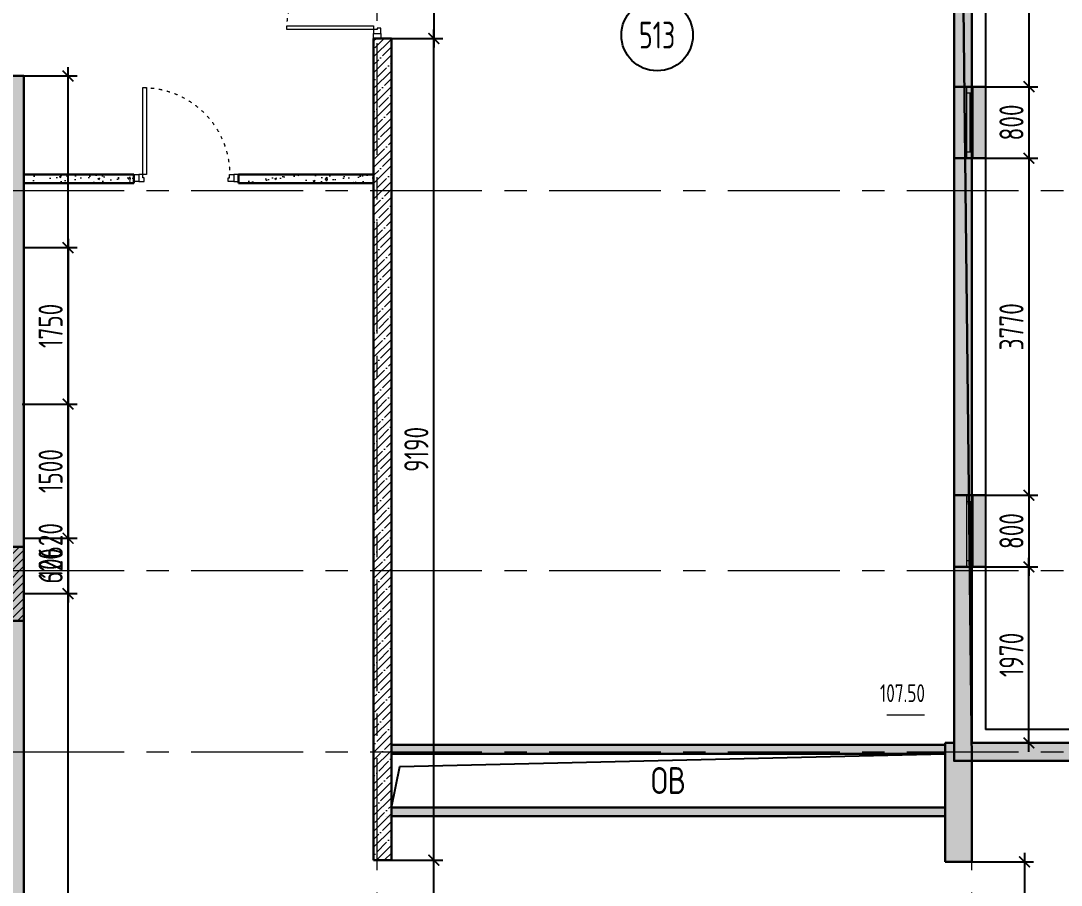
# Model space of a CAD drawing. Header units: millimetres. Extents: x -360149 to 682031, y -35655 to 209517.
# Drawn here: x 381085 to 392717, y 63225 to 72893 of the extents above; entities that cross this region are included whole.
import ezdxf
from ezdxf import colors
from ezdxf.entities.mleader import LeaderData, LeaderLine
from ezdxf.enums import TextEntityAlignment as Align
from ezdxf.math import Vec2, Vec3

# ---------------------------------------------------------------- set-up
doc = ezdxf.new("R2010")
doc.units = ezdxf.units.MM
doc.header["$MEASUREMENT"] = 0
doc.header["$PDMODE"] = 3
doc.header["$PDSIZE"] = -4
doc.linetypes.add('ACAD_ISO03W100', pattern=[30, 12, -18])
doc.linetypes.add('CENTER', pattern=[2, 1.25, -0.25, 0.25, -0.25])
doc.layers.get('0').update_dxf_attribs({"color": 250, "lineweight": 9})
doc.layers.get('Defpoints').update_dxf_attribs({"color": 6})
for name, color, linetype, lineweight in [('АР_Двери', 175, 'Continuous', 18), ('АР_Маркер экспликации', 239, 'Continuous', 13), ('АР_Навесной фасад', 147, 'Continuous', 5), ('АР_Номер помещения', 1, 'Continuous', 25), ('АР_Окна БЛОК', 250, 'Continuous', 13), ('АР_Оси', 195, 'Continuous', 9), ('АР_Отметки', 250, 'Continuous', 15), ('АР_Перегородки газоблок', 165, 'Continuous', 30), ('АР_Перегородки газоблок_Штрих', 165, 'Continuous', 5), ('АР_Помещения_площадь', 19, 'Continuous', 9), ('АР_Сущ Несущая стена', 216, 'Continuous', 30), ('АР_Штриховка монолит', 250, 'Continuous', 9)]:
    doc.layers.add(name, color=color, linetype=linetype, lineweight=lineweight)
doc.layers.add('АР_Закладка сущ.проема', color=7, linetype='Continuous', lineweight=30, true_color=0xc70000)
doc.layers.add('АР_Закладка сущ.проема_штриховка', color=7, linetype='Continuous', lineweight=9, true_color=0xc70000)
doc.layers.add('АР_Отверстия', color=251, linetype='Continuous')
doc.layers.add('М_проемы ОВ 4-5эт', color=30, linetype='Continuous')
doc.styles.add('ICOCPEUR', font='isocpeur.ttf')
doc.styles.add('ISOCPEUR', font='isocpeur.ttf', dxfattribs={"width": 0.7})
doc.styles.get("Standard").update_dxf_attribs({"font": 'isocpeur.ttf', "width": 0.7})
doc.dimstyles.new('R_100', dxfattribs={"dimtxt": 270, "dimasz": 120, "dimexe": 100, "dimexo": 0, "dimgap": 60, "dimtad": 1, "dimdec": 0, "dimrnd": 5, "dimzin": 0, "dimdsep": 46, "dimtxsty": 'ISOCPEUR', "dimblk": 'ARCHTICK', "dimcen": 0, "dimdle": 100, "dimclrd": 256, "dimclre": 256, "dimclrt": 256, "dimadec": 0, "dimazin": 0, "dimtfac": 2, "dimtdec": 0, "dimtofl": 0, "dimtmove": 1, "dimatfit": 3, "dimfxl": 1, "dimtvp": 3, "dimtolj": 1, "dimtzin": 0, "dimarcsym": 0})
pattern_1 = [(50, (134544, -7e-12), (215.17805, -18.82564), [22.5, -247.5]), (355, (134544, -7e-12), (-41.6254, 225.65764), [18, -198]), (100.45144, (134561.93, -1.57), (173.55265, 206.832), [19.12206, -210.34263]), (46.1842, (134544, 60), (320.1724, -49.65578), [33.75, -371.25]), (96.63564, (134570.68, 55.86), (280.3986, 292.23558), [28.6831, -315.51413]), (351.18416, (134544, 60), (280.3986, 292.2356), [27, -297]), (21, (134574, 45), (179.07212, -120.78567), [22.5, -247.5]), (326, (134574, 45), (72.9946, 217.54501), [18, -198]), (71.451445, (134588.92, 34.93), (252.06671, 96.75935), [19.12206, -210.34263]), (37.5, (134544, -7e-12), (3.647957, 99.868156), [0, -195.6, 0, -201, 0, -198.75]), (7.5, (134544, -7e-12), (78.92086, 118.323514), [0, -114.6, 0, -191.1, 0, -75.75]), (327.5, (134477.1, -7e-12), (160.14673, -6.766462), [0, -75, 0, -234, 0, -310.5]), (317.5, (134447.1, -7e-12), (174.95585, 30.031495), [0, -97.5, 0, -155.4, 0, -220.5])]

# ---------------------------------------------------------------- blocks, each defined once
blk = doc.blocks.new('*U367')
at = {"true_color": 0xffffff}
h = blk.add_hatch(color=7, dxfattribs=at)
h.dxf.hatch_style = 1
h.paths.add_polyline_path([(-800, -140), (0, -140), (0, 220), (-800, 220)])
at = {"lineweight": 30}
for p, q in [((-800, -140), (-800, 220)), ((0, -140), (0, 220))]:
    blk.add_line(p, q, dxfattribs=at)
for p, q in [((0, 220), (-800, 220)), ((-800, 70), (0, 70)), ((-800, 0), (0, 0)), ((-730, 0), (-730, 70)), ((-730, 35), (-70, 35)), ((-70, 0), (-70, 70)), ((-800, -140), (0, -140)), ((-800, -140), (-800, -140)), ((-800, -140), (-800, -140)), ((0, -140), (0, -140)), ((0, -140), (0, -140))]:
    blk.add_line(p, q)
blk = doc.blocks.new('_ArchTick')
at = {"color": 0, "linetype": 'ByBlock', "const_width": 0.15}
blk.add_lwpolyline([(-0.5, -0.5), (0.5, 0.5)], dxfattribs=at)
blk = doc.blocks.new('*D774')
at = {"layer": 'Defpoints', "lineweight": -2, "ltscale": 100, "transparency": 16777216}
for p, q in [((381613, 61556), (381613, 72376)), ((381120, 72276), (381713, 72276)), ((381120, 61656), (381713, 61656))]:
    blk.add_line(p, q, dxfattribs=at)
at = {"layer": 'Defpoints', "color": 0, "ltscale": 100, "transparency": 16777216}
for p in [(381120, 72276), (381613, 72276), (381120, 61656)]:
    blk.add_point(p, dxfattribs=at)
at = {"layer": 'Defpoints', "lineweight": -2, "ltscale": 100, "transparency": 16777216, "xscale": 120, "yscale": 120, "zscale": 120}
for p, rotation in [((381613, 72276), 90), ((381613, 61656), 270)]:
    blk.add_blockref('_ArchTick', p, dxfattribs=dict(at, rotation=rotation))
at = {"layer": 'Defpoints', "lineweight": 30, "ltscale": 100, "transparency": 16777216, "insert": (381418, 66966), "char_height": 270, "attachment_point": 5, "rotation": 90, "style": 'ISOCPEUR'}
blk.add_mtext('\\A1;10620', dxfattribs=at)
blk = doc.blocks.new('*D775')
at = {"layer": 'Defpoints', "lineweight": -2, "ltscale": 100, "transparency": 16777216}
for p, q in [((381613, 67206), (381613, 66386)), ((381120, 67106), (381713, 67106)), ((381120, 66486), (381713, 66486))]:
    blk.add_line(p, q, dxfattribs=at)
at = {"layer": 'Defpoints', "color": 0, "ltscale": 100, "transparency": 16777216}
for p in [(381120, 67106), (381120, 66486), (381613, 66486)]:
    blk.add_point(p, dxfattribs=at)
at = {"layer": 'Defpoints', "lineweight": -2, "ltscale": 100, "transparency": 16777216, "xscale": 120, "yscale": 120, "zscale": 120}
for p, rotation in [((381613, 67106), 90), ((381613, 66486), 270)]:
    blk.add_blockref('_ArchTick', p, dxfattribs=dict(at, rotation=rotation))
at = {"layer": 'Defpoints', "lineweight": 30, "ltscale": 100, "transparency": 16777216, "insert": (381418, 66796), "char_height": 270, "attachment_point": 5, "rotation": 90, "style": 'ISOCPEUR'}
blk.add_mtext('\\A1;620', dxfattribs=at)
blk = doc.blocks.new('*D776')
at = {"layer": 'Defpoints', "lineweight": -2, "ltscale": 100, "transparency": 16777216}
for p, q in [((381613, 68707), (381613, 67006)), ((381120, 68607), (381713, 68607)), ((381120, 67106), (381713, 67106))]:
    blk.add_line(p, q, dxfattribs=at)
at = {"layer": 'Defpoints', "color": 0, "ltscale": 100, "transparency": 16777216}
for p in [(381120, 68607), (381120, 67106), (381613, 67106)]:
    blk.add_point(p, dxfattribs=at)
at = {"layer": 'Defpoints', "lineweight": -2, "ltscale": 100, "transparency": 16777216, "xscale": 120, "yscale": 120, "zscale": 120}
for p, rotation in [((381613, 68607), 90), ((381613, 67106), 270)]:
    blk.add_blockref('_ArchTick', p, dxfattribs=dict(at, rotation=rotation))
at = {"layer": 'Defpoints', "lineweight": 30, "ltscale": 100, "transparency": 16777216, "insert": (381418, 67857), "char_height": 270, "attachment_point": 5, "rotation": 90, "style": 'ISOCPEUR'}
blk.add_mtext('\\A1;1500', dxfattribs=at)
blk = doc.blocks.new('*D777')
at = {"layer": 'Defpoints', "lineweight": -2, "ltscale": 100, "transparency": 16777216}
for p, q in [((381613, 70456), (381613, 68507)), ((381120, 70356), (381713, 70356)), ((381100, 68607), (381713, 68607))]:
    blk.add_line(p, q, dxfattribs=at)
at = {"layer": 'Defpoints', "color": 0, "ltscale": 100, "transparency": 16777216}
for p in [(381120, 70356), (381100, 68607), (381613, 68607)]:
    blk.add_point(p, dxfattribs=at)
at = {"layer": 'Defpoints', "lineweight": -2, "ltscale": 100, "transparency": 16777216, "xscale": 120, "yscale": 120, "zscale": 120}
for p, rotation in [((381613, 70356), 90), ((381613, 68607), 270)]:
    blk.add_blockref('_ArchTick', p, dxfattribs=dict(at, rotation=rotation))
at = {"layer": 'Defpoints', "lineweight": 30, "ltscale": 100, "transparency": 16777216, "insert": (381418, 69481), "char_height": 270, "attachment_point": 5, "rotation": 90, "style": 'ISOCPEUR'}
blk.add_mtext('\\A1;1750', dxfattribs=at)
blk = doc.blocks.new('*D670')
at = {"layer": 'Defpoints', "lineweight": -2, "ltscale": 100, "transparency": 16777216}
for p, q in [((385702, 61905), (385702, 63605)), ((385230, 63505), (385802, 63505)), ((385230, 62005), (385802, 62005))]:
    blk.add_line(p, q, dxfattribs=at)
at = {"layer": 'Defpoints', "color": 0, "lineweight": 13, "ltscale": 100, "transparency": 16777216}
for p in [(385230, 63505), (385702, 63505), (385230, 62005)]:
    blk.add_point(p, dxfattribs=at)
at = {"layer": 'Defpoints', "lineweight": -2, "ltscale": 100, "transparency": 16777216, "xscale": 120, "yscale": 120, "zscale": 120}
for p, rotation in [((385702, 63505), 90), ((385702, 62005), 270)]:
    blk.add_blockref('_ArchTick', p, dxfattribs=dict(at, rotation=rotation))
at = {"layer": 'Defpoints', "lineweight": 30, "ltscale": 100, "transparency": 16777216, "insert": (385507, 62755), "char_height": 270, "attachment_point": 5, "rotation": 90, "style": 'ISOCPEUR'}
blk.add_mtext('\\A1;1500', dxfattribs=at)
blk = doc.blocks.new('*D788')
at = {"layer": 'Defpoints', "lineweight": -2, "ltscale": 100, "transparency": 16777216}
for p, q in [((385702, 63405), (385702, 72795)), ((385230, 72695), (385802, 72695)), ((385230, 63505), (385802, 63505))]:
    blk.add_line(p, q, dxfattribs=at)
at = {"layer": 'Defpoints', "color": 0, "lineweight": 13, "ltscale": 100, "transparency": 16777216}
for p in [(385230, 72695), (385702, 72695), (385230, 63505)]:
    blk.add_point(p, dxfattribs=at)
at = {"layer": 'Defpoints', "lineweight": -2, "ltscale": 100, "transparency": 16777216, "xscale": 120, "yscale": 120, "zscale": 120}
for p, rotation in [((385702, 72695), 90), ((385702, 63505), 270)]:
    blk.add_blockref('_ArchTick', p, dxfattribs=dict(at, rotation=rotation))
at = {"layer": 'Defpoints', "lineweight": 30, "ltscale": 100, "transparency": 16777216, "insert": (385507, 68100), "char_height": 270, "attachment_point": 5, "rotation": 90, "style": 'ISOCPEUR'}
blk.add_mtext('\\A1;9190', dxfattribs=at)
blk = doc.blocks.new('*D789')
at = {"layer": 'Defpoints', "lineweight": -2, "ltscale": 100, "transparency": 16777216}
for p, q in [((385702, 74265), (385702, 72595)), ((385230, 74165), (385802, 74165)), ((385230, 72695), (385802, 72695))]:
    blk.add_line(p, q, dxfattribs=at)
at = {"layer": 'Defpoints', "color": 0, "lineweight": 13, "ltscale": 100, "transparency": 16777216}
for p in [(385230, 74165), (385230, 72695), (385702, 72695)]:
    blk.add_point(p, dxfattribs=at)
at = {"layer": 'Defpoints', "lineweight": -2, "ltscale": 100, "transparency": 16777216, "xscale": 120, "yscale": 120, "zscale": 120}
for p, rotation in [((385702, 74165), 90), ((385702, 72695), 270)]:
    blk.add_blockref('_ArchTick', p, dxfattribs=dict(at, rotation=rotation))
at = {"layer": 'Defpoints', "lineweight": 30, "ltscale": 100, "transparency": 16777216, "insert": (385507, 73430), "char_height": 270, "attachment_point": 5, "rotation": 90, "style": 'ISOCPEUR'}
blk.add_mtext('\\A1;1470', dxfattribs=at)
blk = doc.blocks.new('*D783')
at = {"layer": 'Defpoints', "lineweight": -2, "ltscale": 100, "transparency": 16777216}
for p, q in [((392307, 63587), (392307, 61917)), ((391720, 63487), (392407, 63487)), ((391720, 62017), (392407, 62017))]:
    blk.add_line(p, q, dxfattribs=at)
at = {"layer": 'Defpoints', "color": 0, "lineweight": 13, "ltscale": 100, "transparency": 16777216}
for p in [(391720, 63487), (391720, 62017), (392307, 62017)]:
    blk.add_point(p, dxfattribs=at)
at = {"layer": 'Defpoints', "lineweight": -2, "ltscale": 100, "transparency": 16777216, "xscale": 120, "yscale": 120, "zscale": 120}
for p, rotation in [((392307, 63487), 90), ((392307, 62017), 270)]:
    blk.add_blockref('_ArchTick', p, dxfattribs=dict(at, rotation=rotation))
at = {"layer": 'Defpoints', "lineweight": 30, "ltscale": 100, "transparency": 16777216, "insert": (392112, 62752), "char_height": 270, "attachment_point": 5, "rotation": 90, "style": 'ISOCPEUR'}
blk.add_mtext('\\A1;1470', dxfattribs=at)
blk = doc.blocks.new('*D805')
at = {"layer": 'Defpoints', "lineweight": -2, "ltscale": 100, "transparency": 16777216}
for p, q in [((392356, 64716), (392356, 66886)), ((391720, 66786), (392456, 66786)), ((391720, 64816), (392456, 64816))]:
    blk.add_line(p, q, dxfattribs=at)
at = {"layer": 'Defpoints', "color": 0, "lineweight": 13, "ltscale": 100, "transparency": 16777216}
for p in [(391720, 66786), (392356, 66786), (391720, 64816)]:
    blk.add_point(p, dxfattribs=at)
at = {"layer": 'Defpoints', "lineweight": -2, "ltscale": 100, "transparency": 16777216, "xscale": 120, "yscale": 120, "zscale": 120}
for p, rotation in [((392356, 66786), 90), ((392356, 64816), 270)]:
    blk.add_blockref('_ArchTick', p, dxfattribs=dict(at, rotation=rotation))
at = {"layer": 'Defpoints', "lineweight": 30, "ltscale": 100, "transparency": 16777216, "insert": (392161, 65801), "char_height": 270, "attachment_point": 5, "rotation": 90, "style": 'ISOCPEUR'}
blk.add_mtext('\\A1;1970', dxfattribs=at)
blk = doc.blocks.new('*D806')
at = {"layer": 'Defpoints', "lineweight": -2, "ltscale": 100, "transparency": 16777216}
for p, q in [((391870, 67586), (392456, 67586)), ((392356, 67686), (392356, 66686)), ((391880, 66786), (392456, 66786))]:
    blk.add_line(p, q, dxfattribs=at)
at = {"layer": 'Defpoints', "color": 0, "lineweight": 13, "ltscale": 100, "transparency": 16777216}
for p in [(391870, 67586), (391880, 66786), (392356, 66786)]:
    blk.add_point(p, dxfattribs=at)
at = {"layer": 'Defpoints', "lineweight": -2, "ltscale": 100, "transparency": 16777216, "xscale": 120, "yscale": 120, "zscale": 120}
for p, rotation in [((392356, 67586), 90), ((392356, 66786), 270)]:
    blk.add_blockref('_ArchTick', p, dxfattribs=dict(at, rotation=rotation))
at = {"layer": 'Defpoints', "lineweight": 30, "ltscale": 100, "transparency": 16777216, "insert": (392161, 67186), "char_height": 270, "attachment_point": 5, "rotation": 90, "style": 'ISOCPEUR'}
blk.add_mtext('\\A1;800', dxfattribs=at)
blk = doc.blocks.new('*D795')
at = {"layer": 'Defpoints', "lineweight": -2, "ltscale": 100, "transparency": 16777216}
for p, q in [((392356, 71456), (392356, 67486)), ((391880, 71356), (392456, 71356)), ((391880, 67586), (392456, 67586))]:
    blk.add_line(p, q, dxfattribs=at)
at = {"layer": 'Defpoints', "color": 0, "lineweight": 13, "ltscale": 100, "transparency": 16777216}
for p in [(391880, 71356), (391880, 67586), (392356, 67586)]:
    blk.add_point(p, dxfattribs=at)
at = {"layer": 'Defpoints', "lineweight": -2, "ltscale": 100, "transparency": 16777216, "xscale": 120, "yscale": 120, "zscale": 120}
for p, rotation in [((392356, 71356), 90), ((392356, 67586), 270)]:
    blk.add_blockref('_ArchTick', p, dxfattribs=dict(at, rotation=rotation))
at = {"layer": 'Defpoints', "lineweight": 30, "ltscale": 100, "transparency": 16777216, "insert": (392161, 69471), "char_height": 270, "attachment_point": 5, "rotation": 90, "style": 'ISOCPEUR'}
blk.add_mtext('\\A1;3770', dxfattribs=at)
blk = doc.blocks.new('*D671')
at = {"layer": 'Defpoints', "lineweight": -2, "ltscale": 100, "transparency": 16777216}
for p, q in [((392356, 72256), (392356, 71256)), ((391880, 72156), (392456, 72156)), ((391880, 71356), (392456, 71356))]:
    blk.add_line(p, q, dxfattribs=at)
at = {"layer": 'Defpoints', "color": 0, "lineweight": 13, "ltscale": 100, "transparency": 16777216}
for p in [(391880, 72156), (391880, 71356), (392356, 71356)]:
    blk.add_point(p, dxfattribs=at)
at = {"layer": 'Defpoints', "lineweight": -2, "ltscale": 100, "transparency": 16777216, "xscale": 120, "yscale": 120, "zscale": 120}
for p, rotation in [((392356, 72156), 90), ((392356, 71356), 270)]:
    blk.add_blockref('_ArchTick', p, dxfattribs=dict(at, rotation=rotation))
at = {"layer": 'Defpoints', "lineweight": 30, "ltscale": 100, "transparency": 16777216, "insert": (392161, 71756), "char_height": 270, "attachment_point": 5, "rotation": 90, "style": 'ISOCPEUR'}
blk.add_mtext('\\A1;800', dxfattribs=at)
blk = doc.blocks.new('*D796')
at = {"layer": 'Defpoints', "lineweight": -2, "ltscale": 100, "transparency": 16777216}
for p, q in [((391880, 74926), (392456, 74926)), ((392356, 75026), (392356, 72056)), ((391880, 72156), (392456, 72156))]:
    blk.add_line(p, q, dxfattribs=at)
at = {"layer": 'Defpoints', "color": 0, "lineweight": 13, "ltscale": 100, "transparency": 16777216}
for p in [(391880, 74926), (391880, 72156), (392356, 72156)]:
    blk.add_point(p, dxfattribs=at)
at = {"layer": 'Defpoints', "lineweight": -2, "ltscale": 100, "transparency": 16777216, "xscale": 120, "yscale": 120, "zscale": 120}
for p, rotation in [((392356, 74926), 90), ((392356, 72156), 270)]:
    blk.add_blockref('_ArchTick', p, dxfattribs=dict(at, rotation=rotation))
at = {"layer": 'Defpoints', "lineweight": 30, "ltscale": 100, "transparency": 16777216, "insert": (392161, 73541), "char_height": 270, "attachment_point": 5, "rotation": 90, "style": 'ISOCPEUR'}
blk.add_mtext('\\A1;2770', dxfattribs=at)
blk = doc.blocks.new('_DotSmall')
at = {"color": 0, "linetype": 'ByBlock', "const_width": 0.5}
blk.add_lwpolyline([(-0.0625, 0, 1), (0.0625, 0, 1)], format="xyb", close=True, dxfattribs=at)
blk = doc.blocks.new('*U896')
for points in [[(0, 0), (0, -80), (55, -80), (55, 0), (0, 0)], [(55, -80), (55, 0), (115, 0), (115, -40), (100, -40), (100, -80), (55, -80)], [(1115, -80), (1115, 0), (1055, 0), (1055, -40), (1070, -40), (1070, -80), (1115, -80)], [(1170, 0), (1170, -80), (1115, -80), (1115, 0), (1170, 0)]]:
    blk.add_lwpolyline(points)
blk.add_lwpolyline([(100, -80), (100, -1050), (140, -1050), (140, -80)], close=True)
at = {"linetype": 'ACAD_ISO03W100', "ltscale": 3}
blk.add_arc((100, -80), 970, 270, 0, dxfattribs=at)
blk = doc.blocks.new('*U1726')
at = {"layer": 'АР_Номер помещения', "color": 7}
blk.add_circle((-14737, -6870), 400, dxfattribs=at)
at = {"layer": 'АР_Помещения_площадь', "color": 7}
blk.add_line((-11747, -14476), (-12170, -14476), dxfattribs=at)
at = {"color": 7, "style": 'ISOCPEUR', "width": 0.7, "flags": 1}
blk.add_attdef('КАТЕГОРИЯ', (-499, -2092), '', height=250, dxfattribs=at)
at = {"layer": 'АР_Номер помещения', "color": 7, "style": 'ISOCPEUR', "width": 0.7}
blk.add_attdef('НОМЕР_ПОМЕЩЕНИЯ', text='', height=300, dxfattribs=at).set_placement((-14737, -6870), align=Align.MIDDLE_CENTER)
at = {"layer": 'АР_Помещения_площадь', "color": 7, "lineweight": 30, "width": 0.7, "flags": 104}
blk.add_attdef('ИМЯ_ПОМЕЩЕНИЯ', text='', height=100, dxfattribs=at).set_placement((158, 1217), align=Align.MIDDLE_CENTER)
at = {"layer": 'АР_Помещения_площадь', "color": 7, "style": 'ISOCPEUR', "width": 0.7}
blk.add_attdef('ПЛОЩАДЬ_ПОМЕЩЕНИЯ', text='', height=200, dxfattribs=at).set_placement((-11742, -14230), align=Align.MIDDLE_RIGHT)

msp = doc.modelspace()

# ---------------------------------------------------------------- hatches: boundary and pattern name
at = {"layer": 'АР_Закладка сущ.проема_штриховка', "ltscale": 100, "true_color": 0xff0505}
h = msp.add_hatch(dxfattribs=at)
h.set_pattern_fill('ANSI31', color=1, scale=20)
h.set_pattern_definition([(45, (260738.76, -16140.566), (-44.90128, 44.90128), [])])
h.paths.add_polyline_path([(380919.61, 67010.68), (380919.61, 66180.68), (381119.61, 66180.68), (381119.61, 67010.68)])
at = {"layer": 'АР_Перегородки газоблок_Штрих', "ltscale": 100}
h = msp.add_hatch(dxfattribs=at)
h.set_pattern_fill('AR-CONC', color=256, scale=30)
h.set_pattern_definition([(50, (-100, -3920.07), (215.178055, -18.82564), [22.5, -247.5]), (355, (-100, -3920.07), (-41.6254, 225.65764), [18, -198]), (100.451444, (-82.07, -3921.64), (173.55265, 206.832), [19.12206, -210.34263]), (46.1842, (-100, -3860.07), (320.1724, -49.65578), [33.75, -371.25]), (96.63564, (-73.32, -3864.2), (280.39858, 292.23558), [28.6831, -315.51413]), (351.18416, (-100, -3860.07), (280.39858, 292.23558), [27, -297]), (21, (-70, -3875.07), (179.072116, -120.78567), [22.5, -247.5]), (326, (-70, -3875.07), (72.9946, 217.54501), [18, -198]), (71.451445, (-55.08, -3885.14), (252.06671, 96.75935), [19.12206, -210.34263]), (37.5, (-100, -3920.07), (3.647957, 99.868156), [0, -195.6, 0, -201, 0, -198.75]), (7.5, (-100, -3920.07), (78.92086, 118.323514), [0, -114.6, 0, -191.1, 0, -75.75]), (327.5, (-166.9, -3920.07), (160.146731, -6.766462), [0, -75, 0, -234, 0, -310.5]), (317.5, (-196.9, -3920.07), (174.95585, 30.031495), [0, -97.5, 0, -155.4, 0, -220.5])])
h.paths.add_polyline_path([(382349.61, 71075.68), (382349.61, 71175.68), (381119.61, 71175.68), (381119.61, 71075.68)])
h.paths.add_polyline_path([(383519.61, 71175.68), (383519.61, 71075.68), (385029.61, 71075.68), (385029.61, 71175.68)])
h = msp.add_hatch(dxfattribs=at)
h.set_pattern_fill('AR-CONC', color=256, scale=30)
h.set_pattern_definition(pattern_1)
h.paths.add_polyline_path([(385229.44, 64795.68), (391419.79, 64795.68), (391419.61, 64695.68), (385229.97, 64695.68)])
h = msp.add_hatch(dxfattribs=at)
h.set_pattern_fill('AR-CONC', color=256, scale=30)
h.set_pattern_definition(pattern_1)
h.paths.add_polyline_path([(385229.26, 64095.68), (391419.61, 64095.68), (391419.61, 63995.26), (385144.61, 63996.1), (385229.97, 63975.68)])
at = {"layer": 'АР_Штриховка монолит', "ltscale": 100}
h = msp.add_hatch(dxfattribs=at)
h.set_pattern_fill('ANSI35', color=256, scale=500)
h.paths.add_polyline_path([(398069.61, 64815.68), (391719.61, 64815.68), (391719.61, 82486.04), (391519.61, 82485.33), (391519.61, 64815.68), (391419.61, 64815.68), (391419.61, 63487.39), (391719.61, 63487.39), (391719.61, 64615.68), (397869.61, 64615.68), (398069.61, 64615.68)])
h = msp.add_hatch(dxfattribs=at)
h.set_pattern_fill('ANSI35', color=256, scale=500)
h.paths.add_polyline_path([(385229.61, 72695.41), (385029.61, 72695.41), (385029.61, 69052.87), (385229.61, 69052.87)])
h = msp.add_hatch(dxfattribs=at)
h.set_pattern_fill('ANSI35', color=256, scale=500)
h.paths.add_polyline_path([(384969.71, 61655.68), (381119.61, 61655.68), (381119.61, 70355.68), (380919.71, 70355.68), (380919.71, 61655.68), (380769.61, 61655.81), (380769.61, 61455.68), (380769.61, 61655.81), (377289.71, 61655.68), (377289.69, 61805.81), (377289.66, 63505.81), (377289.64, 68170.68), (377089.61, 68170.68), (377089.61, 69670.68), (377289.63, 69670.68), (377289.61, 70995.68), (378479.61, 70995.68), (380499.47, 70995.68), (380919.61, 70995.68), (380919.61, 70355.68), (381119.66, 70355.68), (381119.57, 72275.68), (380919.61, 72275.68), (380919.71, 71195.68), (378479.61, 71195.69), (378479.61, 70995.68), (378479.61, 71195.69), (378479.61, 71195.69), (378479.61, 70995.68), (380339.47, 70995.68), (378479.61, 70995.68), (379649.61, 70995.68), (379649.61, 71195.68), (378479.61, 71195.69), (377289.61, 71195.68), (377089.61, 71195.68), (350674.61, 71195.68), (350674.61, 70995.68), (377089.71, 70995.68), (377089.71, 69670.68), (377089.71, 68170.68), (377089.71, 61805.81), (377289.61, 61805.81), (377089.71, 61805.81), (377089.71, 61455.68), (377439.61, 61455.68), (380769.61, 61455.68), (384969.71, 61455.68)])
h = msp.add_hatch(dxfattribs=at)
h.set_pattern_fill('ANSI35', color=256, scale=500)
h.paths.add_polyline_path([(385229.61, 69122.17), (385029.61, 69122.17), (385029.61, 63505.41), (385229.61, 63505.41)])

# ---------------------------------------------------------------- linework, layer by layer
at = {"layer": 'Defpoints', "color": 3, "lineweight": 30, "ltscale": 100}
msp.add_lwpolyline([(380919.61, 74865.68), (385229.61, 74865.68), (385229.61, 82485.68), (391519.61, 82485.68), (391719.61, 64615.68), (397869.61, 64615.68), (397869.61, 55305.68), (385169.61, 55305.68), (385169.61, 61655.68), (377289.61, 61655.68)], dxfattribs=at)
at = {"layer": 'АР_Закладка сущ.проема', "ltscale": 100}
msp.add_lwpolyline([(381119.61, 67010.68), (380919.61, 67010.68), (380919.61, 66180.68), (381119.61, 66180.68)], close=True, dxfattribs=at)
at = {"layer": 'АР_Навесной фасад', "ltscale": 100}
for p, q in [((391869.61, 64965.68), (391869.61, 82835.68)), ((391879.61, 64975.68), (391879.61, 82845.68)), ((391869.61, 64965.68), (398219.98, 64965.68)), ((391879.61, 64975.68), (398229.98, 64975.68))]:
    msp.add_line(p, q, dxfattribs=at)
at = {"layer": 'АР_Оси', "linetype": 'CENTER', "ltscale": 1000}
for p, q in [((385069.61, 53394.41), (385069.61, 87701.89)), ((391719.61, 53394.41), (391719.61, 87701.89)), ((316990.86, 70995.68), (400588.02, 70995.68)), ((316990.86, 66745.68), (400588.02, 66745.68)), ((316990.86, 64715.68), (400588.02, 64715.68))]:
    msp.add_line(p, q, dxfattribs=at)
at = {"layer": 'АР_Перегородки газоблок', "ltscale": 100}
for points in [[(381119.61, 71175.68), (382349.61, 71175.68)], [(382349.61, 71075.68), (381119.61, 71075.68)], [(382349.61, 71175.68), (382349.61, 71075.68)], [(383519.61, 71075.68), (383519.61, 71175.68)], [(383519.61, 71175.68), (385029.61, 71175.68)], [(385029.61, 71075.68), (383519.61, 71075.68)], [(391419.61, 64795.68), (385229.61, 64795.68)], [(391419.61, 64695.68), (385229.61, 64695.68)], [(385229.61, 64095.68), (391419.61, 64095.68)], [(385229.61, 63995.68), (391419.61, 63995.68)]]:
    msp.add_lwpolyline(points, dxfattribs=at)
at = {"layer": 'АР_Сущ Несущая стена', "ltscale": 100}
for p, q in [((391719.61, 64815.68), (391719.61, 82685.68)), ((391519.61, 64815.68), (391519.61, 82485.68)), ((385029.61, 72695.41), (385029.61, 70622.17)), ((385229.61, 72695.41), (385029.61, 72695.41)), ((385229.61, 72695.41), (385029.61, 72695.41)), ((385229.61, 72695.41), (385229.61, 63505.41)), ((380919.61, 72275.68), (381119.61, 72275.68)), ((381119.61, 72275.68), (381119.61, 61655.68)), ((385029.61, 70661.91), (385029.61, 63505.41)), ((391419.61, 64815.68), (391519.61, 64815.68)), ((391419.61, 63487.39), (391419.61, 64815.68)), ((391719.61, 64815.68), (398069.61, 64815.68)), ((391719.61, 63487.39), (391719.61, 64615.68)), ((391719.61, 64615.68), (397869.61, 64615.68)), ((385229.61, 63505.41), (385029.61, 63505.41))]:
    msp.add_line(p, q, dxfattribs=at)
for points in [[(350332.03, 61655.68), (342354.6, 61655.68), (342354.85, 55305.68), (329654.61, 55305.68), (329654.25, 64615.68), (336004.61, 64615.68), (336004.61, 82485.68), (346719.61, 82485.68), (346719.61, 86350.68), (380919.61, 86350.68), (380919.61, 82485.68), (391519.61, 82485.68), (391519.61, 64615.68), (397869.98, 64615.68), (397869.98, 55305.68), (385169.61, 55305.68), (385169.61, 61655.68), (380769.61, 61655.68)], [(391719.61, 63487.39), (391419.61, 63487.39)]]:
    msp.add_lwpolyline(points, dxfattribs=at)
at = {"layer": 'М_проемы ОВ 4-5эт', "color": 1, "linetype": 'ByBlock'}
msp.add_lwpolyline([(385229.61, 64095.68), (391419.61, 64095.68), (391419.61, 64695.68), (385229.61, 64695.68)], close=True, dxfattribs=at)
msp.add_lwpolyline([(385229.61, 64095.68), (385321.01, 64554.06), (391419.61, 64695.68)], dxfattribs=at)

# ---------------------------------------------------------------- block references
at = {"layer": 'АР_Двери', "xscale": -1}
for p, rotation in [((385109.61, 72695.41), 270), ((382349.61, 71095.68), 180)]:
    msp.add_blockref('*U896', p, dxfattribs=dict(at, rotation=rotation))
at = {"layer": 'АР_Маркер экспликации', "color": 7}
ref = msp.add_blockref('*U1726', (402936.44, 79603.29), dxfattribs=at)
ref.add_attrib('НОМЕР_ПОМЕЩЕНИЯ', '513', dxfattribs={"layer": 'АР_Номер помещения', "color": 7, "height": 300, "style": 'ISOCPEUR', "width": 0.7}).set_placement((388199.35, 72733.71), align=Align.MIDDLE_CENTER)
ref.add_attrib('ПЛОЩАДЬ_ПОМЕЩЕНИЯ', '107.50', dxfattribs={"layer": 'АР_Помещения_площадь', "color": 7, "height": 200, "style": 'ISOCPEUR', "width": 0.7}).set_placement((391193.97, 65373.38), align=Align.MIDDLE_RIGHT)
at = {"layer": 'АР_Окна БЛОК', "rotation": 270}
for p in [(391659.61, 71355.68), (391659.61, 66785.68)]:
    msp.add_blockref('*U367', p, dxfattribs=at)

# ---------------------------------------------------------------- texts
at = {"layer": 'АР_Отверстия', "ltscale": 100, "insert": (388324.61, 64395.68), "char_height": 300, "attachment_point": 5, "line_spacing_factor": 0.7, "style": 'ICOCPEUR'}
msp.add_mtext('\\A1;{\\W0.8;ОВ}', dxfattribs=at)

# ---------------------------------------------------------------- dimensions: what is measured, and where the dimension line sits
at = {"layer": 'Defpoints', "color": 3, "lineweight": 30, "ltscale": 100}
for base, p1, p2, picture, middle in [((392355.5, 72155.68), (391879.61, 74925.68), (391879.61, 72155.68), '*D796', (392160.5, 73540.68)), ((385702, 72695.41), (385229.61, 74165.26), (385229.61, 72695.41), '*D789', (385507, 73430.33)), ((385702, 72695.41), (385229.61, 63505.41), (385229.61, 72695.41), '*D788', (385507, 68100.41)), ((381612.5, 72275.68), (381119.61, 61655.68), (381119.61, 72275.68), '*D774', (381417.5, 66965.68)), ((392355.5, 71355.68), (391879.61, 72155.68), (391879.61, 71355.68), '*D671', (392160.5, 71755.68)), ((392355.5, 67585.68), (391879.61, 71355.68), (391879.61, 67585.68), '*D795', (392160.5, 69470.68)), ((381612.5, 68606.98), (381119.61, 70355.68), (381099.75, 68606.98), '*D777', (381417.5, 69481.33)), ((381612.5, 67106.36), (381119.61, 68606.98), (381119.61, 67106.36), '*D776', (381417.5, 67856.67)), ((392355.5, 66785.68), (391869.61, 67585.68), (391879.61, 66785.68), '*D806', (392160.5, 67185.68)), ((381612.5, 66486.36), (381119.61, 67106.36), (381119.61, 66486.36), '*D775', (381417.5, 66796.36)), ((392355.5, 66785.68), (391719.61, 64815.68), (391719.61, 66785.68), '*D805', (392160.5, 65800.68)), ((385702, 63505.41), (385229.61, 62005.41), (385229.61, 63505.41), '*D670', (385507, 62755.41)), ((392306.5, 62017.39), (391719.61, 63487.39), (391719.61, 62017.39), '*D783', (392111.5, 62752.39))]:
    dim = msp.add_linear_dim(base=base, p1=p1, p2=p2, angle=90, dimstyle='R_100', override={"dimpost": '\\X', "dimfxl": 2.5, "dimarcsym": 1}, dxfattribs=at)
    dim.commit()
    dim.dimension.update_dxf_attribs({"geometry": picture, "text_midpoint": middle})

# ---------------------------------------------------------------- leaders
at = {"layer": 'АР_Отметки'}
ml = msp.add_multileader_mtext('Standard', dxfattribs=at)
ml.set_content('Л.4', color=256, style='ISOCPEUR')
ml.set_leader_properties(color=256, linetype='Continuous', lineweight=-1)
ml.set_arrow_properties(name='DOTSMALL')
ml.build(insert=Vec2(0, 0))
ml.multileader.update_dxf_attribs({"has_text_frame": 1, "text_left_attachment_type": 4, "text_right_attachment_type": 4, "dogleg_length": 100, "arrow_head_size": 180})
ctx = ml.context
ctx.base_point, ctx.char_height, ctx.arrow_head_size, ctx.landing_gap_size, ctx.plane_origin = Vec3(492034.94, 129862.56), 250, 180, 50, Vec3(520155.38, 117704.9)
ctx.left_attachment, ctx.right_attachment = 4, 4
notes = []
notes.append((ctx, [(0, (0, 0, 0), (0, 0), (1, 0), 1, [])]))
ctx.mtext.insert, ctx.mtext.width, ctx.mtext.line_spacing_style, ctx.mtext.flow_direction = Vec3(492084.94, 130195.89), 852.697, 2, 5
ml = msp.add_multileader_mtext('Standard', dxfattribs=at)
ml.set_content('+13,700', color=256, style='ISOCPEUR')
ml.set_leader_properties(color=256, linetype='Continuous', lineweight=-1)
ml.set_arrow_properties(name='DOTSMALL')
ml.build(insert=Vec2(0, 0))
ml.multileader.update_dxf_attribs({"has_text_frame": 1, "text_left_attachment_type": 4, "text_right_attachment_type": 4, "dogleg_length": 100, "arrow_head_size": 180})
ctx = ml.context
ctx.base_point, ctx.char_height, ctx.arrow_head_size, ctx.landing_gap_size, ctx.plane_origin = Vec3(384014.89, 81893.81), 250, 180, 50, Vec3(383765.52, 81232.99)
ctx.left_attachment, ctx.right_attachment = 4, 4
notes.append((ctx, [(0, (0, 0, 0), (0, 0), (1, 0), 1, [])]))
ctx.mtext.insert, ctx.mtext.width, ctx.mtext.line_spacing_style, ctx.mtext.flow_direction = Vec3(384064.89, 82227.15), 852.697, 2, 5
ml = msp.add_multileader_mtext('Standard', dxfattribs=at)
ml.set_content('Л.1', color=256, style='ISOCPEUR')
ml.set_leader_properties(color=256, linetype='Continuous', lineweight=-1)
ml.set_arrow_properties(name='DOTSMALL')
ml.build(insert=Vec2(0, 0))
ml.multileader.update_dxf_attribs({"has_text_frame": 1, "text_left_attachment_type": 4, "text_right_attachment_type": 4, "dogleg_length": 100, "arrow_head_size": 180})
ctx = ml.context
ctx.base_point, ctx.char_height, ctx.arrow_head_size, ctx.landing_gap_size, ctx.plane_origin = Vec3(381447.11, 81026.53, 0), 250, 180, 50, Vec3(368551.08, 68485.68, 0)
ctx.left_attachment, ctx.right_attachment = 4, 4
notes.append((ctx, [(0, (0, 0, 0), (0, 0), (1, 0), 1, [])]))
ctx.mtext.insert, ctx.mtext.width, ctx.mtext.line_spacing_style, ctx.mtext.flow_direction = Vec3(381497.11, 81359.86, 0), 852.697, 2, 5
ml = msp.add_multileader_mtext('Standard', dxfattribs=at)
ml.set_content('+19,400', color=256, style='ISOCPEUR')
ml.set_leader_properties(color=256, linetype='Continuous', lineweight=-1)
ml.set_arrow_properties(name='DOTSMALL')
ml.build(insert=Vec2(0, 0))
ml.multileader.update_dxf_attribs({"has_text_frame": 1, "text_left_attachment_type": 4, "text_right_attachment_type": 4, "dogleg_length": 100, "arrow_head_size": 180})
ctx = ml.context
ctx.base_point, ctx.char_height, ctx.arrow_head_size, ctx.landing_gap_size, ctx.plane_origin = Vec3(521638.62, 76875.13), 250, 180, 50, Vec3(521557.22, 75164.44)
ctx.left_attachment, ctx.right_attachment = 4, 4
notes.append((ctx, [(0, (0, 0, 0), (0, 0), (1, 0), 1, [])]))
ctx.mtext.insert, ctx.mtext.width, ctx.mtext.defined_height, ctx.mtext.line_spacing_style, ctx.mtext.flow_direction = Vec3(521688.62, 77208.46), 696.0353, 776.46, 2, 5
ml = msp.add_multileader_mtext('Standard', dxfattribs=at)
ml.set_content('+19,400', color=256, style='ISOCPEUR')
ml.set_leader_properties(color=256, linetype='Continuous', lineweight=-1)
ml.set_arrow_properties(name='DOTSMALL')
ml.build(insert=Vec2(0, 0))
ml.multileader.update_dxf_attribs({"has_text_frame": 1, "text_left_attachment_type": 4, "text_right_attachment_type": 4, "dogleg_length": 100, "arrow_head_size": 180})
ctx = ml.context
ctx.base_point, ctx.char_height, ctx.arrow_head_size, ctx.landing_gap_size, ctx.plane_origin = Vec3(481272.79, 76579.15), 250, 180, 50, Vec3(481275.76, 74391.8)
ctx.left_attachment, ctx.right_attachment = 4, 4
notes.append((ctx, [(0, (0, 0, 0), (0, 0), (1, 0), 1, [])]))
ctx.mtext.insert, ctx.mtext.width, ctx.mtext.defined_height, ctx.mtext.line_spacing_style, ctx.mtext.flow_direction = Vec3(481322.79, 76912.48), 696.0353, 776.46, 2, 5
ml = msp.add_multileader_mtext('Standard', dxfattribs=at)
ml.set_content('+15,850', color=256, style='ISOCPEUR')
ml.set_leader_properties(color=256, linetype='Continuous', lineweight=-1)
ml.set_arrow_properties(name='DOTSMALL')
ml.build(insert=Vec2(0, 0))
ml.multileader.update_dxf_attribs({"has_text_frame": 1, "text_left_attachment_type": 4, "text_right_attachment_type": 4, "dogleg_length": 100, "arrow_head_size": 180})
ctx = ml.context
ctx.base_point, ctx.char_height, ctx.arrow_head_size, ctx.landing_gap_size, ctx.plane_origin = Vec3(381319.93, 75537.42), 250, 180, 50, Vec3(382244.93, 73193.83)
ctx.left_attachment, ctx.right_attachment = 4, 4
notes.append((ctx, [(0, (0, 0, 0), (0, 0), (1, 0), 1, [])]))
ctx.mtext.insert, ctx.mtext.width, ctx.mtext.line_spacing_style, ctx.mtext.flow_direction = Vec3(381369.93, 75870.75), 852.697, 2, 5
for ctx, leaders in notes:
    for number, flags, end, landing, length, lines in leaders:
        leader = LeaderData()
        leader.index, (leader.has_last_leader_line, leader.has_dogleg_vector, leader.attachment_direction) = number, flags
        leader.last_leader_point, leader.dogleg_vector, leader.dogleg_length = Vec3(end), Vec3(landing), length
        for number, points, colour, breaks in lines:
            line = LeaderLine()
            line.index, line.vertices, line.color, line.breaks = number, Vec3.list(points), colors.encode_raw_color(colour), breaks
            leader.lines.append(line)
        ctx.leaders.append(leader)

doc.saveas('drawing.dxf')
